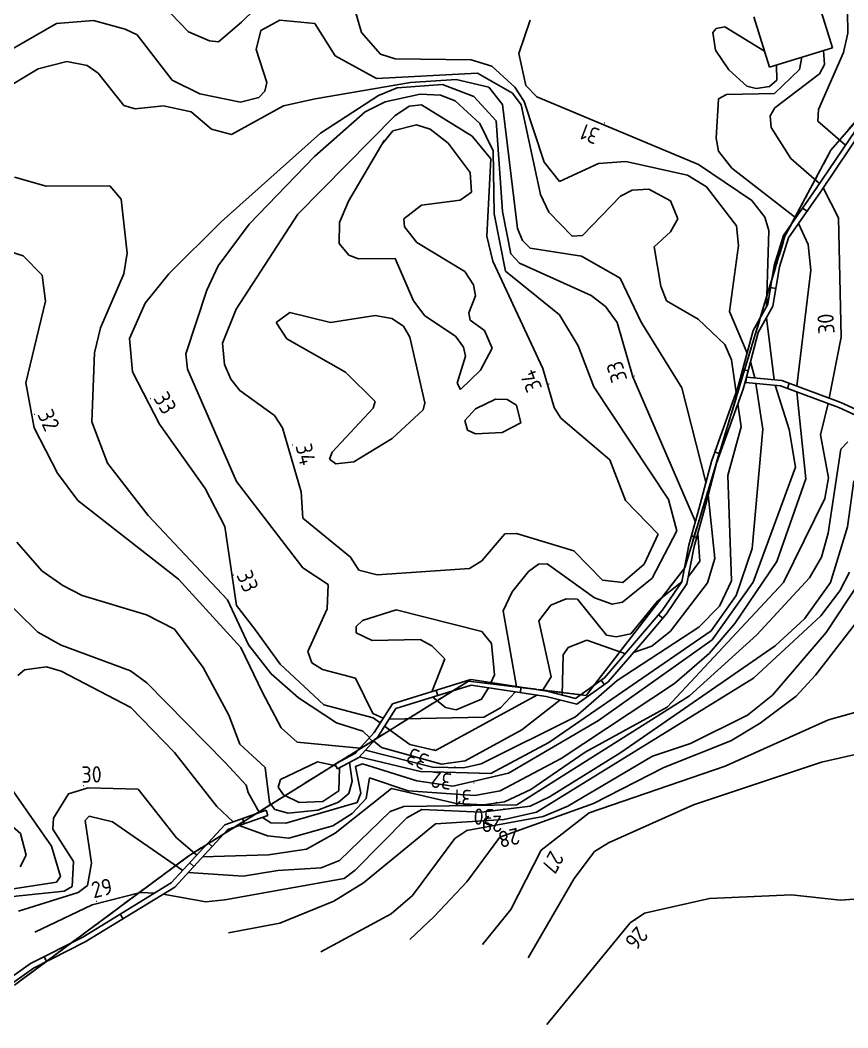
# Model space of a CAD drawing. Header units: metres. Extents: x 139929 to 143267, y 6401995 to 6404511.
# Drawn here: x 140467.3 to 140543.3, y 6402081 to 6402173.4 of the extents above; entities that cross this region are included whole.
import ezdxf
from ezdxf.enums import TextEntityAlignment as Align

# ---------------------------------------------------------------- set-up
doc = ezdxf.new("R2010")
doc.units = ezdxf.units.M
doc.linetypes.add('PHANTOM', pattern=[2.5, 1.25, -0.25, 0.25, -0.25, 0.25, -0.25])
doc.layers.add('FAS_TRAKT_GRÄNS', color=96, linetype='Continuous', lineweight=35)
for name, color, linetype in [('M-BEF-BYGGNAD', 3, 'Continuous'), ('M-BEF-MUR', 4, 'Continuous'), ('M-BEF-NIVÅKURVA-PRIMÄR-0.5M', 12, 'Continuous'), ('M-BEF-NIVÅKURVA-PRIMÄR-1.0M', 12, 'Continuous'), ('M-GR-FASTIGHETSGRÄNS', 3, 'PHANTOM'), ('M-GR-TRAKTGRÄNS', 7, 'PHANTOM')]:
    doc.layers.add(name, color=color, linetype=linetype)
doc.styles.add('ISO', font='iso.shx', dxfattribs={"height": 2.5})

# ---------------------------------------------------------------- blocks, each defined once
blk = doc.blocks.new('PRI_NIVÅ_HÖJDPKT')
at = {"color": 0, "linetype": 'Continuous', "lineweight": -3}
blk.add_circle((183, 184), 0.0005, dxfattribs=at)

msp = doc.modelspace()

# ---------------------------------------------------------------- linework, layer by layer
at = {"layer": 'FAS_TRAKT_GRÄNS', "color": 1, "linetype": 'Continuous', "lineweight": -3}
for p, q in [((140541.697, 6402161.485), (140550.468, 6402171.631)), ((140537.487, 6402153.588), (140541.697, 6402161.485)), ((140528.293, 6402123.183), (140537.487, 6402153.588)), ((140519.238, 6402111.465), (140528.293, 6402123.183)), ((140482.865, 6402096.812), (140508.449, 6402112.785)), ((140508.449, 6402112.785), (140519.238, 6402111.465)), ((140467.305, 6402085.275), (140482.865, 6402096.812))]:
    msp.add_line(p, q, dxfattribs=at)
at = {"layer": 'M-BEF-BYGGNAD'}
for p, q in [((140541.861, 6402170.889), (140540.427, 6402175.515)), ((140534.64, 6402173.72), (140536.074, 6402169.095)), ((140536.074, 6402169.095), (140541.861, 6402170.889))]:
    msp.add_line(p, q, dxfattribs=at)
at = {"layer": 'M-BEF-MUR', "lineweight": -3}
for p, q in [((140540.357, 6402157.973), (140544.527, 6402164.163)), ((140544.919, 6402163.849), (140540.771, 6402157.691)), ((140537.359, 6402153.653), (140540.357, 6402157.973)), ((140540.771, 6402157.691), (140537.812, 6402153.431)), ((140539.109, 6402156.175), (140539.52, 6402155.89)), ((140536.495, 6402150.906), (140537.359, 6402153.653)), ((140537.812, 6402153.431), (140536.983, 6402150.789)), ((140535.901, 6402147.35), (140536.495, 6402150.906)), ((140536.983, 6402150.789), (140536.38, 6402147.183)), ((140536.158, 6402148.884), (140536.651, 6402148.802)), ((140534.576, 6402144.95), (140535.901, 6402147.35)), ((140536.38, 6402147.183), (140535.043, 6402144.762)), ((140533.175, 6402139.718), (140534.576, 6402144.95)), ((140535.043, 6402144.762), (140533.948, 6402140.672)), ((140533.618, 6402141.373), (140534.101, 6402141.244)), ((140533.948, 6402140.672), (140533.653, 6402139.569)), ((140533.9, 6402140.175), (140533.948, 6402140.672)), ((140533.948, 6402140.672), (140537.194, 6402140.358)), ((140537.194, 6402140.358), (140542.627, 6402138.342)), ((140530.737, 6402132.929), (140533.175, 6402139.718)), ((140533.653, 6402139.569), (140531.215, 6402132.78)), ((140537.081, 6402139.866), (140533.9, 6402140.175)), ((140542.434, 6402137.88), (140537.081, 6402139.866)), ((140537.887, 6402140.101), (140537.713, 6402139.632)), ((140545.732, 6402136.346), (140542.434, 6402137.88)), ((140542.627, 6402138.342), (140545.926, 6402136.807)), ((140531.05, 6402133.801), (140531.521, 6402133.632)), ((140529.582, 6402128.553), (140530.737, 6402132.929)), ((140531.215, 6402132.78), (140530.065, 6402128.423)), ((140528.679, 6402125.254), (140529.582, 6402128.553)), ((140530.065, 6402128.423), (140529.166, 6402125.14)), ((140528.91, 6402126.096), (140529.392, 6402125.964)), ((140528.02, 6402121.893), (140528.679, 6402125.254)), ((140529.166, 6402125.14), (140528.491, 6402121.696)), ((140526.223, 6402119.249), (140528.02, 6402121.893)), ((140528.491, 6402121.696), (140526.622, 6402118.946)), ((140524.243, 6402116.92), (140526.223, 6402119.249)), ((140526.622, 6402118.946), (140524.623, 6402116.595)), ((140525.896, 6402118.865), (140526.277, 6402118.541)), ((140520.936, 6402113.072), (140524.243, 6402116.92)), ((140524.623, 6402116.595), (140521.275, 6402112.699)), ((140501.461, 6402110.679), (140508.651, 6402112.911)), ((140508.651, 6402112.911), (140515.659, 6402111.84)), ((140518.278, 6402111.191), (140520.936, 6402113.072)), ((140521.275, 6402112.699), (140518.381, 6402110.651)), ((140520.63, 6402112.856), (140520.919, 6402112.448)), ((140508.69, 6402112.4), (140501.783, 6402110.256)), ((140505.471, 6402111.924), (140505.619, 6402111.446)), ((140515.561, 6402111.349), (140508.69, 6402112.4)), ((140513.267, 6402112.206), (140513.192, 6402111.711)), ((140515.659, 6402111.84), (140518.278, 6402111.191)), ((140518.381, 6402110.651), (140515.561, 6402111.349)), ((140499.777, 6402108.052), (140501.461, 6402110.679)), ((140501.783, 6402110.256), (140500.175, 6402107.747)), ((140498.066, 6402106.176), (140499.777, 6402108.052)), ((140500.175, 6402107.747), (140498.378, 6402105.777)), ((140499.317, 6402107.549), (140499.687, 6402107.212)), ((140496.181, 6402105.159), (140498.066, 6402106.176)), ((140498.378, 6402105.777), (140496.418, 6402104.719)), ((140496.418, 6402104.719), (140496.181, 6402105.159)), ((140486.081, 6402099.592), (140489.878, 6402100.921)), ((140489.878, 6402100.921), (140490.043, 6402100.449)), ((140490.043, 6402100.449), (140486.364, 6402099.161)), ((140487.718, 6402100.165), (140487.883, 6402099.693)), ((140484.544, 6402097.928), (140486.081, 6402099.592)), ((140486.364, 6402099.161), (140484.911, 6402097.589)), ((140481.172, 6402094.257), (140484.544, 6402097.928)), ((140484.911, 6402097.589), (140484.544, 6402097.928)), ((140484.544, 6402097.928), (140484.912, 6402097.59)), ((140484.912, 6402097.59), (140481.493, 6402093.867)), ((140482.868, 6402096.104), (140483.236, 6402095.765)), ((140473.037, 6402089.296), (140481.172, 6402094.257)), ((140481.493, 6402093.867), (140473.281, 6402088.858)), ((140476.482, 6402091.398), (140476.743, 6402090.97)), ((140468.258, 6402086.876), (140473.037, 6402089.296)), ((140473.281, 6402088.858), (140468.518, 6402086.447)), ((140464.888, 6402084.471), (140468.258, 6402086.876)), ((140469.501, 6402087.505), (140469.726, 6402087.059)), ((140468.518, 6402086.447), (140465.195, 6402084.076))]:
    msp.add_line(p, q, dxfattribs=at)
at = {"layer": 'M-BEF-MUR'}
for p, q in [((140540.357, 6402157.973), (140544.527, 6402164.163)), ((140544.919, 6402163.849), (140540.771, 6402157.691)), ((140537.359, 6402153.653), (140540.357, 6402157.973)), ((140540.771, 6402157.691), (140537.812, 6402153.431)), ((140539.109, 6402156.175, 30.696), (140539.52, 6402155.89, 30.7)), ((140536.495, 6402150.906, 31.419), (140537.359, 6402153.653, 31.077)), ((140537.812, 6402153.431, 31.077), (140536.983, 6402150.789, 31.419)), ((140535.901, 6402147.35, 31.43), (140536.495, 6402150.906, 31.419)), ((140536.983, 6402150.789, 31.419), (140536.38, 6402147.183, 31.43)), ((140536.158, 6402148.884, 31.425), (140536.651, 6402148.802, 31.425)), ((140534.576, 6402144.95, 31.544), (140535.901, 6402147.35, 31.43)), ((140536.38, 6402147.183, 31.43), (140535.043, 6402144.762, 31.544)), ((140533.175, 6402139.718, 31.964), (140534.576, 6402144.95, 31.544)), ((140535.043, 6402144.762, 31.544), (140533.948, 6402140.672, 31.875)), ((140533.618, 6402141.373, 31.831), (140534.101, 6402141.244, 31.829)), ((140533.948, 6402140.672, 31.875), (140533.653, 6402139.569, 31.964)), ((140533.9, 6402140.175, 31.875), (140533.948, 6402140.672, 31.875)), ((140533.948, 6402140.672, 31.875), (140537.194, 6402140.358, 31.481)), ((140537.194, 6402140.358, 31.481), (140542.627, 6402138.342, 30.191)), ((140530.737, 6402132.929, 33.323), (140533.175, 6402139.718, 31.964)), ((140533.653, 6402139.569, 31.964), (140531.215, 6402132.78, 33.323)), ((140537.081, 6402139.866, 31.481), (140533.9, 6402140.175, 31.875)), ((140542.434, 6402137.88, 30.191), (140537.081, 6402139.866, 31.481)), ((140537.887, 6402140.101, 31.317), (140537.713, 6402139.632, 31.329)), ((140545.732, 6402136.346, 29.565), (140542.434, 6402137.88, 30.191)), ((140542.627, 6402138.342, 30.191), (140545.926, 6402136.807, 29.565)), ((140531.05, 6402133.801, 33.148), (140531.521, 6402133.632, 33.152)), ((140529.582, 6402128.553, 33.232), (140530.737, 6402132.929, 33.323)), ((140531.215, 6402132.78, 33.323), (140530.065, 6402128.423, 33.232)), ((140528.679, 6402125.254, 33.977), (140529.582, 6402128.553, 33.232)), ((140530.065, 6402128.423, 33.232), (140529.166, 6402125.14, 33.977)), ((140528.91, 6402126.096, 33.787), (140529.392, 6402125.964, 33.79)), ((140528.02, 6402121.893, 33.556), (140528.679, 6402125.254, 33.977)), ((140529.166, 6402125.14, 33.977), (140528.491, 6402121.696, 33.556)), ((140526.223, 6402119.249, 32.948), (140528.02, 6402121.893, 33.556)), ((140528.491, 6402121.696, 33.556), (140526.622, 6402118.946, 32.948)), ((140524.243, 6402116.92, 33.255), (140526.223, 6402119.249, 32.948)), ((140526.622, 6402118.946, 32.948), (140524.623, 6402116.595, 33.255)), ((140525.896, 6402118.865, 32.999), (140526.277, 6402118.541, 33.001)), ((140520.936, 6402113.072, 33.17), (140524.243, 6402116.92, 33.255)), ((140524.623, 6402116.595, 33.255), (140521.275, 6402112.699, 33.17)), ((140501.461, 6402110.679, 34.255), (140508.651, 6402112.911, 34.778)), ((140508.651, 6402112.911, 34.778), (140515.659, 6402111.84, 33.528)), ((140518.278, 6402111.191, 32.806), (140520.936, 6402113.072, 33.17)), ((140521.275, 6402112.699, 33.17), (140518.381, 6402110.651, 32.806)), ((140520.63, 6402112.856, 33.128), (140520.919, 6402112.448, 33.125)), ((140508.69, 6402112.4, 34.778), (140501.783, 6402110.256, 34.255)), ((140505.471, 6402111.924, 34.547), (140505.619, 6402111.446, 34.545)), ((140515.561, 6402111.349, 33.528), (140508.69, 6402112.4, 34.778)), ((140513.267, 6402112.206, 33.955), (140513.192, 6402111.711, 33.959)), ((140515.659, 6402111.84, 33.528), (140518.278, 6402111.191, 32.806)), ((140518.381, 6402110.651, 32.806), (140515.561, 6402111.349, 33.528)), ((140499.777, 6402108.052, 33.573), (140501.461, 6402110.679, 34.255)), ((140501.783, 6402110.256, 34.255), (140500.175, 6402107.747, 33.573)), ((140498.066, 6402106.176, 32.385), (140499.777, 6402108.052, 33.573)), ((140500.175, 6402107.747, 33.573), (140498.378, 6402105.777, 32.385)), ((140499.317, 6402107.549, 33.254), (140499.687, 6402107.212, 33.251)), ((140496.181, 6402105.159, 32.22), (140498.066, 6402106.176, 32.385)), ((140498.378, 6402105.777, 32.385), (140496.418, 6402104.719, 32.22)), ((140496.418, 6402104.719, 32.22), (140496.181, 6402105.159, 32.22)), ((140486.081, 6402099.592, 30.969), (140489.878, 6402100.921, 31.299)), ((140489.878, 6402100.921, 31.299), (140490.043, 6402100.449, 31.299)), ((140490.043, 6402100.449, 31.299), (140486.364, 6402099.161, 30.969)), ((140487.718, 6402100.165, 31.111), (140487.883, 6402099.693, 31.105)), ((140484.544, 6402097.928, 30.997), (140486.081, 6402099.592, 30.969)), ((140486.364, 6402099.161, 30.969), (140484.911, 6402097.589, 30.997)), ((140481.172, 6402094.257, 30.07), (140484.544, 6402097.928, 30.997)), ((140484.911, 6402097.589, 30.997), (140484.544, 6402097.928, 30.997)), ((140484.544, 6402097.928, 30.997), (140484.912, 6402097.59, 30.997)), ((140484.912, 6402097.59, 30.997), (140481.493, 6402093.867, 30.07)), ((140482.868, 6402096.104, 30.536), (140483.236, 6402095.765, 30.543)), ((140473.037, 6402089.296, 29.298), (140481.172, 6402094.257, 30.07)), ((140481.493, 6402093.867, 30.07), (140473.281, 6402088.858, 29.298)), ((140476.482, 6402091.398, 29.625), (140476.743, 6402090.97, 29.623))]:
    msp.add_line(p, q, dxfattribs=at)
at = {"layer": 'M-BEF-NIVÅKURVA-PRIMÄR-0.5M', "linetype": 'Continuous', "lineweight": -3}
for p, q in [((140498.612, 6402172.274, 31.5), (140497.111, 6402177.598, 31.5)), ((140482.746, 6402172.337, 31.5), (140481.109, 6402174.057, 31.5)), ((140488.848, 6402174.438, 31.5), (140487.601, 6402173.239, 31.5)), ((140543.255, 6402172.214, 29.5), (140543.213, 6402174.174, 29.5)), ((140487.601, 6402173.239, 31.5), (140485.499, 6402171.44, 31.5)), ((140484.662, 6402171.524, 31.5), (140482.746, 6402172.337, 31.5)), ((140500.362, 6402170.298, 31.5), (140498.612, 6402172.274, 31.5)), ((140542.865, 6402170.452, 29.5), (140543.255, 6402172.214, 29.5)), ((140485.499, 6402171.44, 31.5), (140484.662, 6402171.524, 31.5)), ((140501.726, 6402169.857, 31.5), (140500.362, 6402170.298, 31.5)), ((140538.815, 6402168.882, 30.5), (140539.027, 6402170.011, 30.5)), ((140540.579, 6402165.212, 29.5), (140542.865, 6402170.452, 29.5)), ((140471.595, 6402169.61, 32.5), (140468.965, 6402168.94, 32.5)), ((140473.464, 6402169.242, 32.5), (140471.595, 6402169.61, 32.5)), ((140474.45, 6402168.551, 32.5), (140473.464, 6402169.242, 32.5)), ((140508.687, 6402169.784, 31.5), (140501.726, 6402169.857, 31.5)), ((140510.599, 6402169.187, 31.5), (140508.687, 6402169.784, 31.5)), ((140512.692, 6402167.272, 31.5), (140510.599, 6402169.187, 31.5)), ((140468.965, 6402168.94, 32.5), (140465.156, 6402166.702, 32.5)), ((140476.808, 6402165.575, 32.5), (140474.45, 6402168.551, 32.5)), ((140536.529, 6402166.694, 30.5), (140538.815, 6402168.882, 30.5)), ((140503.119, 6402167.694, 32.5), (140494.371, 6402166.213, 32.5)), ((140507.31, 6402167.984, 32.5), (140503.119, 6402167.694, 32.5)), ((140510.317, 6402167.262, 32.5), (140507.31, 6402167.984, 32.5)), ((140511.579, 6402165.675, 32.5), (140510.317, 6402167.262, 32.5)), ((140513.566, 6402165.954, 31.5), (140512.692, 6402167.272, 31.5)), ((140504.02, 6402166.641, 33.5), (140500.789, 6402165.938, 33.5)), ((140505.863, 6402166.533, 33.5), (140504.02, 6402166.641, 33.5)), ((140507.207, 6402166.023, 33.5), (140505.863, 6402166.533, 33.5)), ((140531.39, 6402166.199, 30.5), (140532.107, 6402166.583, 30.5)), ((140532.107, 6402166.583, 30.5), (140536.529, 6402166.694, 30.5)), ((140477.842, 6402165.271, 32.5), (140476.808, 6402165.575, 32.5)), ((140480.452, 6402165.548, 32.5), (140477.842, 6402165.271, 32.5)), ((140482.979, 6402165.014, 32.5), (140480.452, 6402165.548, 32.5)), ((140491.469, 6402165.569, 32.5), (140486.69, 6402162.919, 32.5)), ((140494.371, 6402166.213, 32.5), (140491.469, 6402165.569, 32.5)), ((140500.789, 6402165.938, 33.5), (140498.948, 6402165.016, 33.5)), ((140509.497, 6402163.927, 33.5), (140507.207, 6402166.023, 33.5)), ((140512.942, 6402154.289, 32.5), (140511.579, 6402165.675, 32.5)), ((140515.388, 6402160.379, 31.5), (140513.566, 6402165.954, 31.5)), ((140531.179, 6402162.598, 30.5), (140531.39, 6402166.199, 30.5)), ((140484.875, 6402163.414, 32.5), (140482.979, 6402165.014, 32.5)), ((140498.948, 6402165.016, 33.5), (140494.302, 6402160.897, 33.5)), ((140540.506, 6402164.137, 29.5), (140540.579, 6402165.212, 29.5)), ((140503.663, 6402163.809, 34.5), (140501.516, 6402163.257, 34.5)), ((140504.931, 6402163.406, 34.5), (140503.663, 6402163.809, 34.5)), ((140510.718, 6402161.413, 33.5), (140509.497, 6402163.927, 33.5)), ((140543.038, 6402161.953, 29.5), (140540.506, 6402164.137, 29.5)), ((140486.69, 6402162.919, 32.5), (140484.875, 6402163.414, 32.5)), ((140501.516, 6402163.257, 34.5), (140500.449, 6402161.977, 34.5)), ((140506.586, 6402162.12, 34.5), (140504.931, 6402163.406, 34.5)), ((140531.396, 6402161.401, 30.5), (140531.179, 6402162.598, 30.5)), ((140500.72, 6402162.39, 34.5), (140497.446, 6402156.797, 34.5)), ((140508.608, 6402159.431, 34.5), (140506.586, 6402162.12, 34.5)), ((140494.302, 6402160.897, 33.5), (140488.312, 6402154.704, 33.5)), ((140510.793, 6402155.655, 33.5), (140510.718, 6402161.413, 33.5)), ((140532.616, 6402159.837, 30.5), (140531.396, 6402161.401, 30.5)), ((140516.79, 6402158.626, 31.5), (140515.388, 6402160.379, 31.5)), ((140520.384, 6402160.273, 31.5), (140516.79, 6402158.626, 31.5)), ((140522.883, 6402160.45, 31.5), (140520.384, 6402160.273, 31.5)), ((140528.545, 6402159.201, 31.5), (140522.883, 6402160.45, 31.5)), ((140538.497, 6402155.293, 30.5), (140532.616, 6402159.837, 30.5)), ((140466.786, 6402159.013, 32.5), (140469.672, 6402158.198, 32.5)), ((140508.729, 6402157.648, 34.5), (140508.608, 6402159.431, 34.5)), ((140530.283, 6402158.13, 31.5), (140528.545, 6402159.201, 31.5)), ((140469.672, 6402158.198, 32.5), (140475.542, 6402158.225, 32.5)), ((140475.542, 6402158.225, 32.5), (140476.574, 6402156.987, 32.5)), ((140533.043, 6402154.544, 31.5), (140530.283, 6402158.13, 31.5)), ((140507.691, 6402156.915, 34.5), (140508.729, 6402157.648, 34.5)), ((140476.574, 6402156.987, 32.5), (140477.11, 6402152.031, 32.5)), ((140497.446, 6402156.797, 34.5), (140496.602, 6402154.852, 34.5)), ((140502.513, 6402155.182, 34.5), (140504.144, 6402156.432, 34.5)), ((140504.144, 6402156.432, 34.5), (140507.691, 6402156.915, 34.5)), ((140502.557, 6402154.46, 34.5), (140502.513, 6402155.182, 34.5)), ((140511.83, 6402150.4, 33.5), (140510.793, 6402155.655, 33.5)), ((140488.312, 6402154.704, 33.5), (140485.483, 6402150.884, 33.5)), ((140496.602, 6402154.852, 34.5), (140496.576, 6402152.925, 34.5)), ((140503.694, 6402153.031, 34.5), (140502.557, 6402154.46, 34.5)), ((140513.386, 6402153.198, 32.5), (140512.942, 6402154.289, 32.5)), ((140533.219, 6402152.75, 31.5), (140533.043, 6402154.544, 31.5)), ((140539.619, 6402152.835, 30.5), (140538.738, 6402154.764, 30.5)), ((140496.576, 6402152.925, 34.5), (140497.452, 6402151.862, 34.5)), ((140508.098, 6402150.356, 34.5), (140503.694, 6402153.031, 34.5)), ((140514.094, 6402152.505, 32.5), (140513.386, 6402153.198, 32.5)), ((140518.823, 6402151.763, 32.5), (140514.094, 6402152.505, 32.5)), ((140532.39, 6402146.689, 31.5), (140533.219, 6402152.75, 31.5)), ((140539.875, 6402150.479, 30.5), (140539.619, 6402152.835, 30.5)), ((140477.11, 6402152.031, 32.5), (140476.822, 6402150.145, 32.5)), ((140497.452, 6402151.862, 34.5), (140498.337, 6402151.518, 34.5)), ((140498.337, 6402151.518, 34.5), (140501.703, 6402151.551, 34.5)), ((140501.703, 6402151.551, 34.5), (140503.396, 6402147.68, 34.5)), ((140522.363, 6402149.758, 32.5), (140518.823, 6402151.763, 32.5)), ((140485.483, 6402150.884, 33.5), (140484.44, 6402148.652, 33.5)), ((140476.822, 6402150.145, 32.5), (140474.668, 6402145.178, 32.5)), ((140508.901, 6402149.134, 34.5), (140508.098, 6402150.356, 34.5)), ((140516.8, 6402146.393, 33.5), (140511.83, 6402150.4, 33.5)), ((140524.296, 6402145.714, 32.5), (140522.363, 6402149.758, 32.5)), ((140538.581, 6402139.844, 30.5), (140539.875, 6402150.479, 30.5)), ((140509.094, 6402148.13, 34.5), (140508.901, 6402149.134, 34.5)), ((140484.44, 6402148.652, 33.5), (140482.491, 6402142.804, 33.5)), ((140508.485, 6402146.575, 34.5), (140509.094, 6402148.13, 34.5)), ((140503.396, 6402147.68, 34.5), (140504.446, 6402146.301, 34.5)), ((140492.055, 6402146.589, 34.5), (140490.802, 6402145.664, 34.5)), ((140495.774, 6402145.674, 34.5), (140492.055, 6402146.589, 34.5)), ((140499.865, 6402146.322, 34.5), (140495.774, 6402145.674, 34.5)), ((140501.394, 6402146.055, 34.5), (140499.865, 6402146.322, 34.5)), ((140502.477, 6402145.349, 34.5), (140501.394, 6402146.055, 34.5)), ((140504.446, 6402146.301, 34.5), (140507.258, 6402144.438, 34.5)), ((140508.59, 6402145.883, 34.5), (140508.485, 6402146.575, 34.5)), ((140518.504, 6402143.544, 33.5), (140516.8, 6402146.393, 33.5)), ((140534.015, 6402142.858, 31.5), (140532.39, 6402146.689, 31.5)), ((140474.668, 6402145.178, 32.5), (140474.136, 6402142.881, 32.5)), ((140490.802, 6402145.664, 34.5), (140491.764, 6402144.185, 34.5)), ((140503.049, 6402144.339, 34.5), (140502.477, 6402145.349, 34.5)), ((140509.917, 6402144.954, 34.5), (140508.59, 6402145.883, 34.5)), ((140528.025, 6402139.698, 32.5), (140524.296, 6402145.714, 32.5)), ((140491.764, 6402144.185, 34.5), (140497.167, 6402141.115, 34.5)), ((140504.432, 6402138.315, 34.5), (140503.049, 6402144.339, 34.5)), ((140507.258, 6402144.438, 34.5), (140507.979, 6402143.402, 34.5)), ((140510.621, 6402143.326, 34.5), (140509.917, 6402144.954, 34.5)), ((140507.979, 6402143.402, 34.5), (140508.182, 6402142.574, 34.5)), ((140509.537, 6402141.293, 34.5), (140510.621, 6402143.326, 34.5)), ((140519.932, 6402139.783, 33.5), (140518.504, 6402143.544, 33.5)), ((140474.136, 6402142.881, 32.5), (140473.881, 6402136.554, 32.5)), ((140482.491, 6402142.804, 33.5), (140482.668, 6402141.407, 33.5)), ((140508.182, 6402142.574, 34.5), (140507.394, 6402140.097, 34.5)), ((140482.668, 6402141.407, 33.5), (140487.154, 6402131.082, 33.5)), ((140507.726, 6402139.516, 34.5), (140509.537, 6402141.293, 34.5)), ((140534.714, 6402140.599, 31.5), (140534.322, 6402142.072, 31.5)), ((140497.167, 6402141.115, 34.5), (140499.865, 6402138.437, 34.5)), ((140507.394, 6402140.097, 34.5), (140507.726, 6402139.516, 34.5)), ((140526.801, 6402129.429, 33.5), (140519.932, 6402139.783, 33.5)), ((140530.233, 6402131.016, 32.5), (140528.025, 6402139.698, 32.5)), ((140535.443, 6402135.895, 31.5), (140534.827, 6402140.085, 31.5)), ((140510.927, 6402138.633, 34.5), (140509.079, 6402137.748, 34.5)), ((140511.988, 6402138.612, 34.5), (140510.927, 6402138.633, 34.5)), ((140512.865, 6402138.1, 34.5), (140511.988, 6402138.612, 34.5)), ((140539.415, 6402131.342, 30.5), (140538.584, 6402139.309, 30.5)), ((140499.693, 6402137.815, 34.5), (140495.933, 6402133.791, 34.5)), ((140499.865, 6402138.437, 34.5), (140499.693, 6402137.815, 34.5)), ((140501.453, 6402135.043, 34.5), (140504.273, 6402137.665, 34.5)), ((140504.273, 6402137.665, 34.5), (140504.432, 6402138.315, 34.5)), ((140509.079, 6402137.748, 34.5), (140508.113, 6402136.701, 34.5)), ((140513.26, 6402136.468, 34.5), (140512.865, 6402138.1, 34.5)), ((140508.113, 6402136.701, 34.5), (140508.347, 6402135.795, 34.5)), ((140473.881, 6402136.554, 32.5), (140475.329, 6402132.772, 32.5)), ((140508.347, 6402135.795, 34.5), (140509.074, 6402135.46, 34.5)), ((140511.546, 6402135.572, 34.5), (140513.26, 6402136.468, 34.5)), ((140534.478, 6402124.955, 31.5), (140535.443, 6402135.895, 31.5)), ((140497.917, 6402132.896, 34.5), (140501.453, 6402135.043, 34.5)), ((140509.074, 6402135.46, 34.5), (140511.546, 6402135.572, 34.5)), ((140541.453, 6402126.343, 29.5), (140542.603, 6402134.068, 29.5)), ((140542.603, 6402134.068, 29.5), (140543.262, 6402134.723, 29.5)), ((140495.933, 6402133.791, 34.5), (140495.701, 6402133.14, 34.5)), ((140495.701, 6402133.14, 34.5), (140496.271, 6402132.716, 34.5)), ((140475.329, 6402132.772, 32.5), (140479.037, 6402127.984, 32.5)), ((140496.271, 6402132.716, 34.5), (140497.917, 6402132.896, 34.5)), ((140536.732, 6402123.76, 30.5), (140539.415, 6402131.342, 30.5)), ((140487.154, 6402131.082, 33.5), (140493.242, 6402123.184, 33.5)), ((140527.549, 6402126.568, 33.5), (140526.801, 6402129.429, 33.5)), ((140531.059, 6402124.025, 32.5), (140530.442, 6402129.852, 32.5)), ((140479.037, 6402127.984, 32.5), (140486.322, 6402120.232, 32.5)), ((140525.315, 6402122.211, 33.5), (140527.549, 6402126.568, 33.5)), ((140540.834, 6402124.157, 29.5), (140541.453, 6402126.343, 29.5)), ((140466.982, 6402125.511, 31.5), (140469.292, 6402122.887, 31.5)), ((140533.002, 6402120.642, 31.5), (140534.478, 6402124.955, 31.5)), ((140530.385, 6402121.805, 32.5), (140531.059, 6402124.025, 32.5)), ((140532.872, 6402118.063, 30.5), (140536.732, 6402123.76, 30.5)), ((140539.737, 6402122.237, 29.5), (140540.834, 6402124.157, 29.5)), ((140469.292, 6402122.887, 31.5), (140471.219, 6402121.545, 31.5)), ((140493.242, 6402123.184, 33.5), (140495.556, 6402121.635, 33.5)), ((140512.438, 6402120.966, 33.5), (140513.936, 6402122.818, 33.5)), ((140513.936, 6402122.818, 33.5), (140514.881, 6402123.505, 33.5)), ((140514.881, 6402123.505, 33.5), (140515.66, 6402123.541, 33.5)), ((140515.66, 6402123.541, 33.5), (140520.018, 6402120.42, 33.5)), ((140540.282, 6402113.311, 27.5), (140547.799, 6402123.044, 27.5)), ((140522.576, 6402120.027, 33.5), (140525.315, 6402122.211, 33.5)), ((140534.898, 6402117.034, 29.5), (140539.737, 6402122.237, 29.5)), ((140542.534, 6402121.07, 28.5), (140543.405, 6402122.777, 28.5)), ((140471.219, 6402121.545, 31.5), (140472.977, 6402120.63, 31.5)), ((140495.556, 6402121.635, 33.5), (140495.473, 6402119.417, 33.5)), ((140511.633, 6402119.233, 33.5), (140512.438, 6402120.966, 33.5)), ((140526.997, 6402117.357, 32.5), (140530.385, 6402121.805, 32.5)), ((140540.784, 6402118.767, 28.5), (140542.534, 6402121.07, 28.5)), ((140472.977, 6402120.63, 31.5), (140478.901, 6402118.848, 31.5)), ((140486.322, 6402120.232, 32.5), (140488.253, 6402116.116, 32.5)), ((140520.018, 6402120.42, 33.5), (140521.624, 6402119.826, 33.5)), ((140521.624, 6402119.826, 33.5), (140522.576, 6402120.027, 33.5)), ((140530.709, 6402117.376, 31.5), (140533.002, 6402120.642, 31.5)), ((140495.473, 6402119.417, 33.5), (140493.686, 6402115.486, 33.5)), ((140512.863, 6402112.268, 33.5), (140511.633, 6402119.233, 33.5)), ((140478.901, 6402118.848, 31.5), (140481.47, 6402117.535, 31.5)), ((140534.612, 6402113.05, 28.5), (140540.784, 6402118.767, 28.5)), ((140481.47, 6402117.535, 31.5), (140484.091, 6402114.013, 31.5)), ((140515.827, 6402107.141, 31.5), (140530.709, 6402117.376, 31.5)), ((140525.259, 6402115.989, 32.5), (140526.997, 6402117.357, 32.5)), ((140530.545, 6402115.319, 30.5), (140532.872, 6402118.063, 30.5)), ((140517.586, 6402115.848, 32.5), (140519.305, 6402116.54, 32.5)), ((140519.305, 6402116.54, 32.5), (140522.843, 6402115.29, 32.5)), ((140528.732, 6402111.434, 29.5), (140534.898, 6402117.034, 29.5)), ((140488.253, 6402116.116, 32.5), (140490.342, 6402113.455, 32.5)), ((140493.686, 6402115.486, 33.5), (140494.073, 6402114.457, 33.5)), ((140517.143, 6402115.177, 32.5), (140517.586, 6402115.848, 32.5)), ((140523.59, 6402115.392, 32.5), (140525.259, 6402115.989, 32.5)), ((140517.038, 6402111.498, 32.5), (140517.143, 6402115.177, 32.5)), ((140527.342, 6402112.565, 30.5), (140530.545, 6402115.319, 30.5)), ((140467.086, 6402113.278, 30.5), (140467.713, 6402113.82, 30.5)), ((140467.713, 6402113.82, 30.5), (140469.71, 6402114.078, 30.5)), ((140469.71, 6402114.078, 30.5), (140471.06, 6402113.691, 30.5)), ((140471.06, 6402113.691, 30.5), (140477.469, 6402110.342, 30.5)), ((140484.091, 6402114.013, 31.5), (140486.46, 6402109.637, 31.5)), ((140494.073, 6402114.457, 33.5), (140495.043, 6402113.84, 33.5)), ((140495.043, 6402113.84, 33.5), (140498.083, 6402113.038, 33.5)), ((140490.342, 6402113.455, 32.5), (140492.852, 6402111.237, 32.5)), ((140498.083, 6402113.038, 33.5), (140499.68, 6402109.813, 33.5)), ((140514.677, 6402100.755, 28.5), (140534.612, 6402113.05, 28.5)), ((140538.507, 6402111.407, 27.5), (140540.282, 6402113.311, 27.5)), ((140511.385, 6402110.31, 33.5), (140512.753, 6402111.779, 33.5)), ((140516.935, 6402105.687, 30.5), (140527.342, 6402112.565, 30.5)), ((140492.852, 6402111.237, 32.5), (140496.346, 6402108.939, 32.5)), ((140512.876, 6402101.419, 29.5), (140528.732, 6402111.434, 29.5)), ((140513.331, 6402108.306, 32.5), (140516.835, 6402111.033, 32.5)), ((140535.209, 6402108.907, 27.5), (140538.507, 6402111.407, 27.5)), ((140477.469, 6402110.342, 30.5), (140481.455, 6402106.232, 30.5)), ((140509.856, 6402109.468, 33.5), (140511.385, 6402110.31, 33.5)), ((140486.46, 6402109.637, 31.5), (140487.459, 6402106.985, 31.5)), ((140496.346, 6402108.939, 32.5), (140498.756, 6402108.174, 32.5)), ((140499.68, 6402109.813, 33.5), (140500.622, 6402109.371, 33.5)), ((140501.161, 6402109.286, 33.5), (140509.856, 6402109.468, 33.5)), ((140498.756, 6402108.174, 32.5), (140499.368, 6402107.604, 32.5)), ((140508.139, 6402105.476, 32.5), (140513.331, 6402108.306, 32.5)), ((140532.507, 6402107.293, 27.5), (140535.209, 6402108.907, 27.5)), ((140499.746, 6402107.277, 32.5), (140500.47, 6402106.698, 32.5)), ((140510.505, 6402104.296, 31.5), (140515.827, 6402107.141, 31.5)), ((140526.372, 6402104.847, 27.5), (140532.507, 6402107.293, 27.5)), ((140540.831, 6402105.344, 26.5), (140549.123, 6402107.222, 26.5)), ((140481.455, 6402106.232, 30.5), (140485.362, 6402101.27, 30.5)), ((140487.459, 6402106.985, 31.5), (140489.779, 6402104.85, 31.5)), ((140500.47, 6402106.698, 32.5), (140505.966, 6402105.153, 32.5)), ((140497.775, 6402103.587, 31.5), (140497.524, 6402105.315, 31.5)), ((140498.424, 6402105.827, 31.5), (140504.049, 6402104.473, 31.5)), ((140505.966, 6402105.153, 32.5), (140508.139, 6402105.476, 32.5)), ((140511.347, 6402102.712, 30.5), (140516.935, 6402105.687, 30.5)), ((140529.081, 6402101.432, 26.5), (140540.831, 6402105.344, 26.5)), ((140470.187, 6402097.623, 30.5), (140465.286, 6402104.613, 30.5)), ((140489.779, 6402104.85, 31.5), (140490.176, 6402101.654, 31.5)), ((140504.049, 6402104.473, 31.5), (140510.505, 6402104.296, 31.5)), ((140519.93, 6402101.536, 27.5), (140526.372, 6402104.847, 27.5)), ((140497.449, 6402102.457, 31.5), (140497.775, 6402103.587, 31.5)), ((140499.068, 6402102.005, 30.5), (140499.374, 6402103.892, 30.5)), ((140499.374, 6402103.892, 30.5), (140502.915, 6402102.705, 30.5)), ((140496.502, 6402101.683, 31.5), (140497.449, 6402102.457, 31.5)), ((140502.915, 6402102.705, 30.5), (140509.027, 6402102.281, 30.5)), ((140509.027, 6402102.281, 30.5), (140511.347, 6402102.712, 30.5)), ((140490.176, 6402101.654, 31.5), (140490.673, 6402101, 31.5)), ((140494.613, 6402100.94, 31.5), (140496.502, 6402101.683, 31.5)), ((140497.776, 6402100.616, 30.5), (140499.068, 6402102.005, 30.5)), ((140511.307, 6402098.472, 27.5), (140519.93, 6402101.536, 27.5)), ((140485.362, 6402101.27, 30.5), (140486.84, 6402099.857, 30.5)), ((140490.673, 6402101, 31.5), (140491.893, 6402100.672, 31.5)), ((140491.893, 6402100.672, 31.5), (140494.613, 6402100.94, 31.5)), ((140496.007, 6402099.511, 30.5), (140497.776, 6402100.616, 30.5)), ((140496.597, 6402096.31, 29.5), (140501.268, 6402100.822, 29.5)), ((140501.268, 6402100.822, 29.5), (140502.512, 6402101.262, 29.5)), ((140502.512, 6402101.262, 29.5), (140512.876, 6402101.419, 29.5)), ((140511.707, 6402100.081, 28.5), (140514.677, 6402100.755, 28.5)), ((140521.299, 6402097.951, 26.5), (140529.081, 6402101.432, 26.5)), ((140473.279, 6402099.98, 29.5), (140473.647, 6402100.397, 29.5)), ((140473.832, 6402096.059, 29.5), (140473.279, 6402099.98, 29.5)), ((140473.647, 6402100.397, 29.5), (140475.761, 6402099.85, 29.5)), ((140475.761, 6402099.85, 29.5), (140482.225, 6402095.404, 29.5)), ((140505.418, 6402099.673, 28.5), (140511.707, 6402100.081, 28.5)), ((140487.409, 6402099.527, 30.5), (140489.987, 6402098.576, 30.5)), ((140491.957, 6402098.375, 30.5), (140496.007, 6402099.511, 30.5)), ((140498.805, 6402094.276, 28.5), (140505.418, 6402099.673, 28.5)), ((140489.987, 6402098.576, 30.5), (140491.957, 6402098.375, 30.5)), ((140508.299, 6402094.364, 27.5), (140511.307, 6402098.472, 27.5)), ((140520.002, 6402097.155, 26.5), (140521.299, 6402097.951, 26.5)), ((140470.994, 6402094.839, 30.5), (140470.187, 6402097.623, 30.5)), ((140518.153, 6402094.663, 26.5), (140520.002, 6402097.155, 26.5)), ((140473.492, 6402094.035, 29.5), (140473.832, 6402096.059, 29.5)), ((140494.912, 6402095.659, 29.5), (140496.597, 6402096.31, 29.5)), ((140482.732, 6402095.216, 29.5), (140487.781, 6402094.883, 29.5)), ((140487.781, 6402094.883, 29.5), (140490.953, 6402095.396, 29.5)), ((140490.953, 6402095.396, 29.5), (140494.912, 6402095.659, 29.5)), ((140466.478, 6402093.69, 30.5), (140470.623, 6402094.343, 30.5)), ((140470.623, 6402094.343, 30.5), (140470.994, 6402094.839, 30.5)), ((140496.094, 6402092.591, 28.5), (140498.805, 6402094.276, 28.5)), ((140505.305, 6402091.175, 27.5), (140508.299, 6402094.364, 27.5)), ((140513.909, 6402087.395, 26.5), (140518.153, 6402094.663, 26.5)), ((140467.142, 6402091.667, 29.5), (140472.625, 6402093.383, 29.5)), ((140472.625, 6402093.383, 29.5), (140473.492, 6402094.035, 29.5)), ((140491.14, 6402090.561, 28.5), (140496.094, 6402092.591, 28.5)), ((140486.434, 6402089.673, 28.5), (140491.14, 6402090.561, 28.5)), ((140503.071, 6402089.074, 27.5), (140505.305, 6402091.175, 27.5))]:
    msp.add_line(p, q, dxfattribs=at)
at = {"layer": 'M-BEF-NIVÅKURVA-PRIMÄR-1.0M', "linetype": 'Continuous', "lineweight": -3}
for p, q in [((140470.628, 6402173.096, 32), (140465.329, 6402170.097, 32)), ((140474.029, 6402173.392, 32), (140470.628, 6402173.096, 32)), ((140476.937, 6402172.598, 32), (140474.029, 6402173.392, 32)), ((140491.144, 6402173.406, 32), (140489.377, 6402172.477, 32)), ((140494.352, 6402173.096, 32), (140491.144, 6402173.406, 32)), ((140496.217, 6402170.15, 32), (140494.352, 6402173.096, 32)), ((140513.056, 6402170.366, 31), (140514.109, 6402173.427, 31)), ((140531.982, 6402172.808, 31), (140531.16, 6402172.641, 31)), ((140535.614, 6402170.579, 31), (140531.982, 6402172.808, 31)), ((140478.032, 6402172.064, 32), (140476.937, 6402172.598, 32)), ((140481.247, 6402167.92, 32), (140478.032, 6402172.064, 32)), ((140489.377, 6402172.477, 32), (140488.95, 6402170.716, 32)), ((140531.16, 6402172.641, 31), (140530.86, 6402172.284, 31)), ((140530.86, 6402172.284, 31), (140531.117, 6402170.661, 31)), ((140488.95, 6402170.716, 32), (140489.938, 6402167.708, 32)), ((140500.016, 6402168.074, 32), (140496.217, 6402170.15, 32)), ((140513.709, 6402167.424, 31), (140513.056, 6402170.366, 31)), ((140531.117, 6402170.661, 31), (140532.333, 6402168.85, 31)), ((140541.11, 6402169.347, 30), (140541.031, 6402170.631, 30)), ((140536.747, 6402167.926, 31), (140536.699, 6402169.289, 31)), ((140540.658, 6402168.504, 30), (140541.11, 6402169.347, 30)), ((140509.259, 6402168.563, 32), (140500.016, 6402168.074, 32)), ((140512.491, 6402166.723, 32), (140509.259, 6402168.563, 32)), ((140532.333, 6402168.85, 31), (140533.978, 6402167.355, 31)), ((140536.549, 6402165.372, 30), (140540.658, 6402168.504, 30)), ((140483.781, 6402166.663, 32), (140481.247, 6402167.92, 32)), ((140489.938, 6402167.708, 32), (140489.764, 6402166.914, 32)), ((140501.898, 6402167.205, 33), (140500.191, 6402166.513, 33)), ((140506.056, 6402167.507, 33), (140501.898, 6402167.205, 33)), ((140508.925, 6402166.422, 33), (140506.056, 6402167.507, 33)), ((140514.727, 6402166.382, 31), (140513.709, 6402167.424, 31)), ((140533.978, 6402167.355, 31), (140534.857, 6402167.153, 31)), ((140534.857, 6402167.153, 31), (140536.072, 6402167.343, 31)), ((140536.072, 6402167.343, 31), (140536.747, 6402167.926, 31)), ((140487.507, 6402165.895, 32), (140483.781, 6402166.663, 32)), ((140489.197, 6402166.314, 32), (140487.507, 6402165.895, 32)), ((140489.764, 6402166.914, 32), (140489.197, 6402166.314, 32)), ((140500.191, 6402166.513, 33), (140494.877, 6402163.049, 33)), ((140510.971, 6402164.173, 33), (140508.925, 6402166.422, 33)), ((140513.264, 6402165.639, 32), (140512.491, 6402166.723, 32)), ((140529.543, 6402160.175, 31), (140514.727, 6402166.382, 31)), ((140503.008, 6402165.516, 34), (140501.677, 6402164.649, 34)), ((140504.132, 6402165.657, 34), (140503.008, 6402165.516, 34)), ((140508.771, 6402162.759, 34), (140504.132, 6402165.657, 34)), ((140515.046, 6402157.42, 32), (140513.264, 6402165.639, 32)), ((140536.132, 6402164.644, 30), (140536.549, 6402165.372, 30)), ((140501.677, 6402164.649, 34), (140492.768, 6402155.626, 34)), ((140536.223, 6402163.571, 30), (140536.132, 6402164.644, 30)), ((140511.573, 6402155.869, 33), (140510.971, 6402164.173, 33)), ((140538.022, 6402160.712, 30), (140536.223, 6402163.571, 30)), ((140494.877, 6402163.049, 33), (140485.755, 6402154.901, 33)), ((140510.486, 6402160.705, 34), (140508.771, 6402162.759, 34)), ((140510.125, 6402153.598, 34), (140510.486, 6402160.705, 34)), ((140540.67, 6402158.438, 30), (140538.022, 6402160.712, 30)), ((140534.453, 6402156.873, 31), (140529.543, 6402160.175, 31)), ((140542.4, 6402155.286, 30), (140541.007, 6402158.043, 30)), ((140515.813, 6402155.799, 32), (140515.046, 6402157.42, 32)), ((140522.402, 6402157.26, 32), (140518.895, 6402153.649, 32)), ((140523.475, 6402157.816, 32), (140522.402, 6402157.26, 32)), ((140524.981, 6402157.904, 32), (140523.475, 6402157.816, 32)), ((140526.991, 6402156.837, 32), (140524.981, 6402157.904, 32)), ((140527.661, 6402155.203, 32), (140526.991, 6402156.837, 32)), ((140535.635, 6402155.342, 31), (140534.453, 6402156.873, 31)), ((140492.768, 6402155.626, 34), (140487.117, 6402146.912, 34)), ((140512.343, 6402151.986, 33), (140511.573, 6402155.869, 33)), ((140517.969, 6402153.609, 32), (140515.813, 6402155.799, 32)), ((140526.978, 6402153.983, 32), (140527.661, 6402155.203, 32)), ((140536.017, 6402154.12, 31), (140535.635, 6402155.342, 31)), ((140542.631, 6402144.334, 30), (140542.4, 6402155.286, 30)), ((140485.755, 6402154.901, 33), (140480.946, 6402150.155, 33)), ((140462.875, 6402153.313, 32), (140467.571, 6402151.78, 32)), ((140510.686, 6402151.298, 34), (140510.125, 6402153.598, 34)), ((140518.895, 6402153.649, 32), (140517.969, 6402153.609, 32)), ((140525.488, 6402152.626, 32), (140526.978, 6402153.983, 32)), ((140535.779, 6402147.13, 31), (140536.017, 6402154.12, 31)), ((140526.086, 6402149.024, 32), (140525.488, 6402152.626, 32)), ((140467.571, 6402151.78, 32), (140469.309, 6402150.027, 32)), ((140513.126, 6402151.109, 33), (140512.343, 6402151.986, 33)), ((140515.252, 6402141.457, 34), (140510.686, 6402151.298, 34)), ((140519.687, 6402148.164, 33), (140513.126, 6402151.109, 33)), ((140469.309, 6402150.027, 32), (140469.615, 6402147.635, 32)), ((140480.946, 6402150.155, 33), (140478.776, 6402147.46, 33)), ((140526.616, 6402147.657, 32), (140526.086, 6402149.024, 32)), ((140521.02, 6402147.158, 33), (140519.687, 6402148.164, 33)), ((140469.615, 6402147.635, 32), (140467.83, 6402140.149, 32)), ((140478.776, 6402147.46, 33), (140477.329, 6402144.218, 33)), ((140487.117, 6402146.912, 34), (140485.877, 6402143.786, 34)), ((140522.083, 6402145.666, 33), (140521.02, 6402147.158, 33)), ((140529.528, 6402145.983, 32), (140526.616, 6402147.657, 32)), ((140531.966, 6402143.674, 32), (140529.528, 6402145.983, 32)), ((140536.498, 6402140.425, 31), (140535.784, 6402146.104, 31)), ((140523.533, 6402140.7, 33), (140522.083, 6402145.666, 33)), ((140477.329, 6402144.218, 33), (140477.622, 6402141.15, 33)), ((140541.558, 6402138.739, 30), (140542.631, 6402144.334, 30)), ((140485.877, 6402143.786, 34), (140486.061, 6402141.827, 34)), ((140532.569, 6402142.267, 32), (140531.966, 6402143.674, 32)), ((140533.012, 6402139.266, 32), (140532.569, 6402142.267, 32)), ((140486.061, 6402141.827, 34), (140486.624, 6402140.464, 34)), ((140516.297, 6402137.878, 34), (140515.252, 6402141.457, 34)), ((140477.622, 6402141.15, 33), (140480.095, 6402136.361, 33)), ((140486.624, 6402140.464, 34), (140487.446, 6402139.43, 34)), ((140529.266, 6402127.4, 33), (140523.533, 6402140.7, 33)), ((140467.83, 6402140.149, 32), (140468.583, 6402136.005, 32)), ((140537.881, 6402135.873, 31), (140536.593, 6402139.913, 31)), ((140487.446, 6402139.43, 34), (140490.648, 6402137.16, 34)), ((140516.925, 6402136.902, 34), (140516.297, 6402137.878, 34)), ((140533.473, 6402136.104, 32), (140533.168, 6402138.219, 32)), ((140540.754, 6402135.371, 30), (140541.458, 6402138.242, 30)), ((140490.648, 6402137.16, 34), (140491.376, 6402136.021, 34)), ((140521.423, 6402133.092, 34), (140516.925, 6402136.902, 34)), ((140468.583, 6402136.005, 32), (140470.732, 6402131.853, 32)), ((140480.095, 6402136.361, 33), (140484.286, 6402130.433, 33)), ((140491.376, 6402136.021, 34), (140493.074, 6402130.127, 34)), ((140532.239, 6402131.642, 32), (140533.473, 6402136.104, 32)), ((140538.458, 6402132.413, 31), (140537.881, 6402135.873, 31)), ((140541.469, 6402131.436, 30), (140540.754, 6402135.371, 30)), ((140522.851, 6402129.347, 34), (140521.423, 6402133.092, 34)), ((140534.563, 6402121.859, 31), (140538.458, 6402132.413, 31)), ((140470.732, 6402131.853, 32), (140472.608, 6402129.333, 32)), ((140532.576, 6402121.981, 32), (140532.239, 6402131.642, 32)), ((140541.159, 6402129.515, 30), (140541.469, 6402131.436, 30)), ((140543.232, 6402126.94, 29), (140543.794, 6402131.16, 29)), ((140484.286, 6402130.433, 33), (140486.071, 6402126.97, 33)), ((140472.608, 6402129.333, 32), (140481.846, 6402122.119, 32)), ((140493.074, 6402130.127, 34), (140493.23, 6402127.729, 34)), ((140525.838, 6402126.262, 34), (140522.851, 6402129.347, 34)), ((140537.36, 6402121.828, 30), (140541.159, 6402129.515, 30)), ((140493.23, 6402127.729, 34), (140497.615, 6402124.137, 34)), ((140541.265, 6402117.232, 28), (140548.333, 6402127.994, 28)), ((140486.071, 6402126.97, 33), (140487.167, 6402119.716, 33)), ((140541.676, 6402121.825, 29), (140543.232, 6402126.94, 29)), ((140509.672, 6402123.822, 34), (140511.766, 6402126.285, 34)), ((140511.766, 6402126.285, 34), (140512.845, 6402126.333, 34)), ((140512.845, 6402126.333, 34), (140518.115, 6402124.725, 34)), ((140524.565, 6402123.516, 34), (140525.838, 6402126.262, 34)), ((140529.677, 6402123.785, 33), (140529.501, 6402126.364, 33)), ((140518.115, 6402124.725, 34), (140520.73, 6402122.045, 34)), ((140497.615, 6402124.137, 34), (140498.382, 6402122.97, 34)), ((140508.54, 6402123.107, 34), (140509.672, 6402123.822, 34)), ((140528.622, 6402122.363, 33), (140529.677, 6402123.785, 33)), ((140498.382, 6402122.97, 34), (140500.053, 6402122.527, 34)), ((140500.053, 6402122.527, 34), (140508.54, 6402123.107, 34)), ((140522.609, 6402121.815, 34), (140524.565, 6402123.516, 34)), ((140481.846, 6402122.119, 32), (140487.537, 6402115.864, 32)), ((140520.73, 6402122.045, 34), (140522.609, 6402121.815, 34)), ((140525.779, 6402120.103, 33), (140528.008, 6402121.874, 33)), ((140531.473, 6402119.646, 32), (140532.576, 6402121.981, 32)), ((140464.939, 6402121.157, 31), (140468.931, 6402117.261, 31)), ((140526.667, 6402110.379, 30), (140537.36, 6402121.828, 30)), ((140530.817, 6402116.571, 31), (140534.563, 6402121.859, 31)), ((140539.289, 6402118.483, 29), (140541.676, 6402121.825, 29)), ((140516.002, 6402119.749, 33), (140517.404, 6402120.34, 33)), ((140517.404, 6402120.34, 33), (140518.462, 6402120.299, 33)), ((140518.462, 6402120.299, 33), (140521.097, 6402116.989, 33)), ((140523.341, 6402117.101, 33), (140525.779, 6402120.103, 33)), ((140487.167, 6402119.716, 33), (140488.85, 6402117.531, 33)), ((140501.814, 6402119.322, 34), (140498.728, 6402118.347, 34)), ((140509.664, 6402117.337, 34), (140501.814, 6402119.322, 34)), ((140514.9, 6402118.312, 33), (140516.002, 6402119.749, 33)), ((140529.578, 6402117.73, 32), (140531.473, 6402119.646, 32)), ((140498.728, 6402118.347, 34), (140498.149, 6402117.773, 34)), ((140516.028, 6402113.154, 33), (140514.9, 6402118.312, 33)), ((140536.599, 6402116.015, 29), (140539.289, 6402118.483, 29)), ((140468.931, 6402117.261, 31), (140471.065, 6402116.072, 31)), ((140488.85, 6402117.531, 33), (140491.151, 6402114.328, 33)), ((140498.149, 6402117.773, 34), (140498.139, 6402117.205, 34)), ((140510.544, 6402116.23, 34), (140509.664, 6402117.337, 34)), ((140522.094, 6402112.839, 32), (140529.578, 6402117.73, 32)), ((140498.139, 6402117.205, 34), (140499.611, 6402116.494, 34)), ((140499.611, 6402116.494, 34), (140504.022, 6402116.587, 34)), ((140504.022, 6402116.587, 34), (140505.088, 6402115.998, 34)), ((140520.36, 6402109.152, 31), (140530.817, 6402116.571, 31)), ((140521.097, 6402116.989, 33), (140521.991, 6402116.84, 33)), ((140521.991, 6402116.84, 33), (140523.341, 6402117.101, 33)), ((140536.356, 6402111.479, 28), (140541.265, 6402117.232, 28)), ((140471.065, 6402116.072, 31), (140477.427, 6402113.734, 31)), ((140487.537, 6402115.864, 32), (140489.537, 6402111.742, 32)), ((140505.088, 6402115.998, 34), (140506.262, 6402114.805, 34)), ((140510.826, 6402113.351, 34), (140510.544, 6402116.23, 34)), ((140522.434, 6402106.226, 29), (140536.599, 6402116.015, 29)), ((140506.262, 6402114.805, 34), (140505.074, 6402111.801, 34)), ((140477.427, 6402113.734, 31), (140478.927, 6402112.605, 31)), ((140491.151, 6402114.328, 33), (140495.169, 6402110.592, 33)), ((140510.49, 6402112.63, 34), (140510.826, 6402113.351, 34)), ((140515.224, 6402111.906, 33), (140516.028, 6402113.154, 33)), ((140518.269, 6402109.504, 32), (140522.094, 6402112.839, 32)), ((140478.927, 6402112.605, 31), (140486.115, 6402105.321, 31)), ((140489.537, 6402111.742, 32), (140491.253, 6402108.48, 32)), ((140509.649, 6402111.117, 34), (140510.272, 6402112.157, 34)), ((140505.172, 6402111.308, 34), (140506.328, 6402110.34, 34)), ((140505.408, 6402106.415, 33), (140514.714, 6402111.479, 33)), ((140507.32, 6402110.138, 34), (140509.649, 6402111.117, 34)), ((140534.056, 6402109.654, 28), (140536.356, 6402111.479, 28)), ((140541.495, 6402109.224, 27), (140547.312, 6402110.845, 27)), ((140495.169, 6402110.592, 33), (140499.693, 6402109.415, 33)), ((140506.328, 6402110.34, 34), (140507.32, 6402110.138, 34)), ((140519.145, 6402106.249, 30), (140526.667, 6402110.379, 30)), ((140499.693, 6402109.415, 33), (140500.346, 6402108.939, 33)), ((140509.606, 6402105.198, 32), (140518.269, 6402109.504, 32)), ((140512.108, 6402104.337, 31), (140520.36, 6402109.152, 31)), ((140528.832, 6402107.042, 28), (140534.056, 6402109.654, 28)), ((140532.001, 6402104.974, 27), (140541.495, 6402109.224, 27)), ((140491.253, 6402108.48, 32), (140492.733, 6402107.162, 32)), ((140500.75, 6402108.645, 33), (140503.053, 6402106.968, 33)), ((140492.733, 6402107.162, 32), (140498.472, 6402106.621, 32)), ((140498.983, 6402106.439, 32), (140505.147, 6402104.887, 32)), ((140503.053, 6402106.968, 33), (140505.408, 6402106.415, 33)), ((140514.173, 6402102.821, 30), (140519.145, 6402106.249, 30)), ((140515.871, 6402102.17, 29), (140522.434, 6402106.226, 29)), ((140525.334, 6402105.905, 28), (140528.832, 6402107.042, 28)), ((140486.115, 6402105.321, 31), (140488.036, 6402103.234, 31)), ((140494.578, 6402105.382, 32), (140491.19, 6402103.748, 32)), ((140496.259, 6402105.013, 32), (140494.578, 6402105.382, 32)), ((140517.551, 6402101.304, 28), (140525.334, 6402105.905, 28)), ((140496.539, 6402102.7, 32), (140496.592, 6402104.812, 32)), ((140498.08, 6402104.942, 31), (140498.73, 6402105.173, 31)), ((140498.553, 6402102.502, 31), (140498.08, 6402104.942, 31)), ((140498.73, 6402105.173, 31), (140503.698, 6402103.62, 31)), ((140505.147, 6402104.887, 32), (140507.991, 6402104.807, 32)), ((140507.02, 6402103.134, 31), (140512.108, 6402104.337, 31)), ((140507.991, 6402104.807, 32), (140509.606, 6402105.198, 32)), ((140519.506, 6402100.692, 27), (140532.001, 6402104.974, 27)), ((140491.19, 6402103.748, 32), (140490.992, 6402103.057, 32)), ((140503.698, 6402103.62, 31), (140507.02, 6402103.134, 31)), ((140471.741, 6402102.433, 30), (140473.552, 6402102.996, 30)), ((140473.552, 6402102.996, 30), (140478.128, 6402102.856, 30)), ((140478.128, 6402102.856, 30), (140481.653, 6402098.394, 30)), ((140488.036, 6402103.234, 31), (140488.212, 6402102.558, 31)), ((140488.212, 6402102.558, 31), (140489.256, 6402100.703, 31)), ((140490.992, 6402103.057, 32), (140491.463, 6402102.353, 32)), ((140495.08, 6402101.736, 32), (140496.539, 6402102.7, 32)), ((140496.202, 6402098.812, 30), (140501.37, 6402102.929, 30)), ((140498.219, 6402101.627, 31), (140498.553, 6402102.502, 31)), ((140501.37, 6402102.929, 30), (140507.308, 6402101.555, 30)), ((140511.737, 6402101.708, 30), (140514.173, 6402102.821, 30)), ((140470.361, 6402100.198, 30), (140471.741, 6402102.433, 30)), ((140491.463, 6402102.353, 32), (140492.92, 6402101.631, 32)), ((140491.685, 6402099.745, 31), (140498.219, 6402101.627, 31)), ((140492.92, 6402101.631, 32), (140495.08, 6402101.736, 32)), ((140507.308, 6402101.555, 30), (140509.842, 6402101.431, 30)), ((140509.842, 6402101.431, 30), (140511.737, 6402101.708, 30)), ((140514.103, 6402101.317, 29), (140515.871, 6402102.17, 29)), ((140502.797, 6402100.218, 29), (140504.169, 6402101.012, 29)), ((140504.169, 6402101.012, 29), (140509.641, 6402100.746, 29)), ((140509.641, 6402100.746, 29), (140514.103, 6402101.317, 29)), ((140515.127, 6402097.252, 27), (140519.506, 6402100.692, 27)), ((140515.29, 6402100.35, 28), (140517.551, 6402101.304, 28)), ((140470.309, 6402099.191, 30), (140470.361, 6402100.198, 30)), ((140489.535, 6402100.271, 31), (140490.291, 6402099.782, 31)), ((140490.291, 6402099.782, 31), (140491.685, 6402099.745, 31)), ((140498.059, 6402095.432, 29), (140502.797, 6402100.218, 29)), ((140508.297, 6402099.061, 28), (140515.29, 6402100.35, 28)), ((140467.317, 6402098.808, 31), (140466.365, 6402099.666, 31)), ((140467.844, 6402096.804, 31), (140467.317, 6402098.808, 31)), ((140472.193, 6402096.219, 30), (140470.309, 6402099.191, 30)), ((140493.563, 6402097.346, 30), (140496.202, 6402098.812, 30)), ((140507.181, 6402098.321, 28), (140508.297, 6402099.061, 28)), ((140481.653, 6402098.394, 30), (140483.514, 6402096.807, 30)), ((140503.319, 6402093.117, 28), (140507.181, 6402098.321, 28)), ((140490.095, 6402096.836, 30), (140493.563, 6402097.346, 30)), ((140512.334, 6402091.813, 27), (140515.127, 6402097.252, 27)), ((140467.293, 6402095.749, 31), (140467.844, 6402096.804, 31)), ((140472.059, 6402093.931, 30), (140472.193, 6402096.219, 30)), ((140484.042, 6402096.643, 30), (140490.095, 6402096.836, 30)), ((140497.043, 6402094.667, 29), (140498.059, 6402095.432, 29)), ((140486.072, 6402092.72, 29), (140497.043, 6402094.667, 29)), ((140464.577, 6402092.817, 30), (140471.348, 6402093.49, 30)), ((140471.348, 6402093.49, 30), (140472.059, 6402093.931, 30)), ((140473.913, 6402092.235, 29), (140478.353, 6402093.384, 29)), ((140478.353, 6402093.384, 29), (140479.652, 6402093.331, 29)), ((140480.428, 6402093.217, 29), (140484.344, 6402092.512, 29)), ((140484.344, 6402092.512, 29), (140486.072, 6402092.72, 29)), ((140501.357, 6402091.431, 28), (140503.319, 6402093.117, 28)), ((140524.593, 6402091.472, 26), (140530.556, 6402092.834, 26)), ((140530.556, 6402092.834, 26), (140538.073, 6402093.159, 26)), ((140538.073, 6402093.159, 26), (140542.549, 6402092.685, 26)), ((140542.549, 6402092.685, 26), (140545.083, 6402092.858, 26)), ((140468.661, 6402089.74, 29), (140473.913, 6402092.235, 29)), ((140494.907, 6402087.929, 28), (140501.357, 6402091.431, 28)), ((140509.734, 6402088.61, 27), (140512.334, 6402091.813, 27)), ((140523.292, 6402090.602, 26), (140524.593, 6402091.472, 26)), ((140515.648, 6402081.282, 26), (140523.292, 6402090.602, 26))]:
    msp.add_line(p, q, dxfattribs=at)
at = {"layer": 'M-GR-FASTIGHETSGRÄNS'}
for p, q in [((140541.697, 6402161.485), (140550.468, 6402171.631)), ((140541.697, 6402161.485), (140550.468, 6402171.631)), ((140537.487, 6402153.588), (140541.697, 6402161.485)), ((140537.487, 6402153.588), (140541.697, 6402161.485)), ((140528.293, 6402123.183), (140537.487, 6402153.588)), ((140528.293, 6402123.183), (140537.487, 6402153.588)), ((140519.238, 6402111.465), (140528.293, 6402123.183)), ((140519.238, 6402111.465), (140528.293, 6402123.183)), ((140482.865, 6402096.812), (140508.449, 6402112.785)), ((140482.865, 6402096.812), (140508.449, 6402112.785)), ((140508.449, 6402112.785), (140519.238, 6402111.465)), ((140508.449, 6402112.785), (140519.238, 6402111.465)), ((140450.718, 6402072.976), (140482.865, 6402096.812)), ((140467.305, 6402085.275), (140482.865, 6402096.812))]:
    msp.add_line(p, q, dxfattribs=at)
at = {"layer": 'M-GR-TRAKTGRÄNS', "lineweight": -3}
for p, q in [((140541.697, 6402161.485), (140550.468, 6402171.631)), ((140537.487, 6402153.588), (140541.697, 6402161.485)), ((140528.293, 6402123.183), (140537.487, 6402153.588)), ((140519.238, 6402111.465), (140528.293, 6402123.183)), ((140482.865, 6402096.812), (140508.449, 6402112.785)), ((140508.449, 6402112.785), (140519.238, 6402111.465)), ((140450.718, 6402072.976), (140482.865, 6402096.812))]:
    msp.add_line(p, q, dxfattribs=at)

# ---------------------------------------------------------------- block references
at = {"layer": 'M-BEF-NIVÅKURVA-PRIMÄR-1.0M', "color": 1, "linetype": 'Continuous', "lineweight": -3, "xscale": 0.001, "yscale": 0.001, "zscale": 0.001}
for p in [(140520.757, 6402163.806, 31), (140542.506, 6402144.7, 30), (140523.471, 6402140.59, 33), (140515.651, 6402139.854, 34), (140479.095, 6402138.516, 33), (140468.435, 6402137.07, 32), (140492.114, 6402134.259, 34), (140486.701, 6402122.34, 33), (140505.139, 6402106.327, 33), (140507.022, 6402104.735, 32), (140508.777, 6402103.241, 31), (140472.933, 6402102.999, 30), (140510.837, 6402101.477, 30), (140511.533, 6402100.888, 29), (140512.859, 6402099.773, 28), (140515.585, 6402097.547, 27), (140474.143, 6402092.398, 29), (140523.584, 6402090.681, 26)]:
    msp.add_blockref('PRI_NIVÅ_HÖJDPKT', p, dxfattribs=at)

# ---------------------------------------------------------------- texts
at = {"layer": 'M-BEF-NIVÅKURVA-PRIMÄR-1.0M', "style": 'ISO'}
for s, rotation, p in [('31', 158.877, (140520.757, 6402163.806)), ('30', 93.681, (140542.506, 6402144.7)), ('34', 112.239, (140515.651, 6402139.854)), ('33', 107.082, (140523.471, 6402140.59)), ('33', 300.411, (140479.095, 6402138.516)), ('32', 294.68701, (140468.435, 6402137.07)), ('34', 283.28401, (140492.114, 6402134.259)), ('33', 293.13899, (140486.701, 6402122.34)), ('33', 154.17899, (140505.139, 6402106.327)), ('30', 0.801, (140472.933, 6402102.999)), ('32', 172.98, (140507.022, 6402104.735)), ('31', 177.732, (140508.777, 6402103.241)), ('30', 177.39, (140510.837, 6402101.477)), ('29', 180.60301, (140511.533, 6402100.888)), ('28', 191.89801, (140512.859, 6402099.773)), ('27', 241.22701, (140515.585, 6402097.547)), ('29', 13.293, (140474.143, 6402092.398)), ('26', 229.24801, (140523.584, 6402090.681))]:
    msp.add_text(s, height=1.5, rotation=rotation, dxfattribs=at).set_placement(p, align=Align.BOTTOM_LEFT)

doc.saveas('drawing.dxf')
